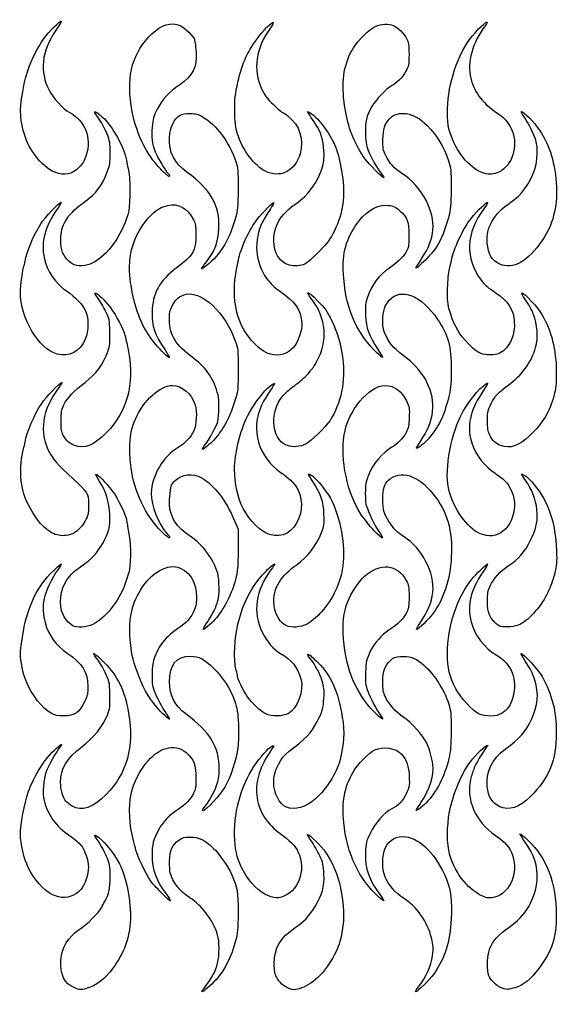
# Model space of a CAD drawing. Extents: x 6 to 144, y 3 to 253.
import ezdxf

# ---------------------------------------------------------------- set-up
doc = ezdxf.new("R2010")
doc.units = 0
doc.layers.get('0').update_dxf_attribs({"linetype": 'CONTINUOUS'})

msp = doc.modelspace()

# ---------------------------------------------------------------- linework, layer by layer
at = {"color": 7}
for points in [[(80.677642, 228.594198), (80.055506, 229.617552), (80.66369, 229.292061)], [(135.697635, 135.473398), (135.073424, 136.50922), (135.954093, 136.002564)], [(61.360399, 124.383342), (62.26356, 122.266676), (62.266761, 117.239592)]]:
    msp.add_lwpolyline(points, dxfattribs=at)
for points in [[(15.129591, 213.971947)], [(42.38693, 214.726668)], [(69.983834, 213.895226)], [(97.300584, 214.672405)], [(124.921613, 213.893043)], [(74.977813, 190.265161)], [(129.48198, 190.36779)], [(20.163424, 190.142704)], [(52.885105, 189.177245)], [(108.083088, 189.66928)], [(42.221229, 168.470665)], [(15.795958, 167.222085)], [(70.557242, 167.223982)], [(97.814961, 167.612912)], [(125.731881, 167.129349)], [(20.220812, 143.707649)], [(53.946854, 144.160946)], [(74.923047, 143.724053)], [(109.119953, 144.758172)], [(129.758313, 143.721672)], [(15.283862, 120.911908)], [(42.57045, 121.671363)], [(70.366475, 120.855145)], [(97.157164, 121.935946)], [(125.135225, 120.855145)], [(108.926387, 97.991155)], [(20.236663, 97.25801)], [(53.770723, 97.461988)], [(75.11506, 97.256423)], [(129.707299, 97.272404)], [(42.263854, 75.502783)], [(97.161009, 75.36928)], [(14.255937, 74.924976)], [(69.367752, 74.752811)], [(124.190313, 74.740905)], [(19.5928, 51.093505)], [(53.498499, 50.688015)], [(74.708311, 50.801016)], [(108.093023, 50.214734)], [(129.48198, 50.932374)], [(16.106515, 27.787484)], [(42.576221, 28.774766)], [(70.059849, 28.022013)], [(98.49431, 27.638785)], [(125.910102, 27.582254)], [(20.126835, 4.433075)], [(53.462407, 4.16529)], [(75.278713, 4.253185)], [(108.71028, 4.725519)], [(130.098062, 4.285385)]]:
    msp.add_lwpolyline(points, close=True, dxfattribs=at)
for points in [[(12.513717, 248.519734), (13.698095, 250.094914), (16.599431, 252.964501), (16.802422, 252.761509)], [(124.050893, 250.788029), (125.943921, 252.72317), (126.988144, 253.222227), (125.711725, 251.581779)], [(16.802422, 252.761509), (16.856757, 252.707174), (16.185149, 251.58675), (15.30996, 250.271679)], [(40.089135, 249.537656), (42.489813, 251.879979), (45.117406, 252.651335), (47.403499, 251.684861)], [(47.403499, 251.684861), (48.323712, 251.295829), (51.020162, 248.592469), (51.053264, 248.025742)], [(70.551823, 251.065047), (66.76926, 245.832167), (65.977164, 240.306816), (68.301513, 235.36777)], [(67.208659, 248.365093), (68.5561, 250.208236), (71.075124, 252.728392), (71.322615, 252.4809)], [(71.322615, 252.4809), (71.403271, 252.400244), (71.056415, 251.76311), (70.551823, 251.065047)], [(91.893739, 245.93073), (93.042833, 247.822338), (96.142215, 250.831491), (97.642847, 251.512467)], [(97.642847, 251.512467), (98.936334, 252.099441), (101.069674, 252.189644), (102.12863, 251.702137)], [(102.12863, 251.702137), (103.301829, 251.162035), (104.905556, 249.590225), (105.558384, 248.340633)], [(118.772546, 242.652093), (120.138195, 245.934624), (121.782605, 248.469279), (124.050893, 250.788029)], [(125.711725, 251.581779), (122.522004, 247.482363), (121.008055, 241.936561), (122.046124, 238.154177)], [(7.290008, 236.698968), (8.048243, 240.493863), (10.2852, 245.555889), (12.513717, 248.519734)], [(15.30996, 250.271679), (11.755802, 244.931147), (11.209151, 239.855159), (13.670488, 235.04813)], [(34.753328, 231.207121), (33.569423, 239.051847), (35.246291, 244.812532), (40.089135, 249.537656)], [(51.053264, 248.025742), (51.064403, 247.83513), (51.135489, 247.44105), (51.211245, 247.150008)], [(62.014084, 236.174882), (63.056802, 241.347504), (64.424073, 244.556103), (67.208659, 248.365093)], [(105.558384, 248.340633), (106.101711, 247.300646), (106.180303, 246.781782), (106.179578, 244.239593)], [(51.211245, 247.150008), (51.286997, 246.858966), (51.409288, 245.771017), (51.483001, 244.732345)], [(89.495813, 232.067215), (88.801869, 237.736818), (89.552518, 242.076661), (91.893739, 245.93073)], [(51.483001, 244.732345), (51.740567, 241.102989), (50.458346, 238.580439), (47.265122, 236.434385)], [(106.179578, 244.239593), (106.178784, 241.511207), (106.129722, 241.240231), (105.394945, 239.907097)], [(116.677289, 224.287876), (115.311687, 228.669575), (116.202087, 236.473636), (118.772546, 242.652093)], [(105.394945, 239.907097), (104.585193, 238.437932), (102.999408, 236.849064), (101.669128, 236.17404)], [(122.046124, 238.154177), (123.188751, 233.990807), (125.014776, 231.722143), (129.874825, 228.427759)], [(7.060662, 224.660426), (6.07343, 228.226972), (6.123616, 230.861294), (7.290008, 236.698968)], [(47.265122, 236.434385), (44.461972, 234.550483), (42.68071, 232.626951), (41.452244, 230.15723)], [(61.417941, 229.031133), (61.309845, 232.178083), (61.38151, 233.036876), (62.014084, 236.174882)], [(68.301513, 235.36777), (69.031093, 233.817476), (69.687247, 232.949838), (71.346658, 231.341156)], [(101.669128, 236.17404), (100.489187, 235.575304), (97.502832, 232.428964), (96.612416, 230.846435)], [(13.670488, 235.04813), (14.637942, 233.158674), (17.449148, 230.091349), (18.876956, 229.367319)], [(42.38693, 214.726668), (38.527336, 218.563383), (35.759747, 224.538424), (34.753328, 231.207121)], [(71.346658, 231.341156), (72.510004, 230.213369), (73.577815, 229.290635), (73.719568, 229.290635)], [(93.520959, 219.501051), (91.337008, 223.206866), (90.112329, 227.030211), (89.495813, 232.067215)], [(96.612416, 230.846435), (95.215345, 228.363428), (94.896133, 226.964396), (95.003414, 223.794548)], [(18.876956, 229.367319), (22.885381, 227.334678), (24.660063, 222.822511), (23.21666, 218.333526)], [(25.368437, 229.442397), (25.368437, 229.7819), (26.946627, 228.674287), (27.910652, 227.65821)], [(26.585508, 227.574951), (25.916119, 228.532521), (25.368437, 229.372873), (25.368437, 229.442397)], [(41.452244, 230.15723), (40.519752, 228.282542), (40.341529, 227.64119), (40.165565, 225.527023)], [(44.619495, 222.905992), (44.789005, 225.63396), (45.726697, 227.571215), (47.385348, 228.620204)], [(47.385348, 228.620204), (47.895142, 228.942614), (48.636314, 229.06927), (49.941702, 229.057049)], [(49.941702, 229.057049), (51.497471, 229.042497), (51.990477, 228.915796), (53.148508, 228.232996)], [(53.148508, 228.232996), (56.671414, 226.155816), (59.984381, 221.672163), (61.653282, 216.722926)], [(62.333989, 223.132055), (61.65006, 225.134329), (61.523883, 225.946862), (61.417941, 229.031133)], [(73.719568, 229.290635), (73.861321, 229.290635), (74.4659, 228.903681), (75.063075, 228.430738)], [(75.063075, 228.430738), (78.071512, 226.04816), (79.260226, 222.318895), (78.176194, 218.664174)], [(80.66369, 229.292061), (81.84555, 228.659547), (83.503889, 226.89925), (84.957253, 224.734517)], [(82.156364, 226.309568), (81.685241, 227.003269), (81.019814, 228.031352), (80.677642, 228.594198)], [(101.135275, 227.662126), (103.346697, 230.088637), (107.552387, 229.390576), (110.719989, 226.071255)], [(129.874825, 228.427759), (131.140451, 227.569853), (132.386298, 225.717817), (132.930826, 223.8848)], [(135.912003, 227.967717), (134.929047, 229.407946), (134.856831, 229.555218), (135.133585, 229.555218)], [(135.133585, 229.555218), (135.717494, 229.555218), (138.328585, 226.816071), (139.725911, 224.737671)], [(138.766042, 222.166992), (138.346161, 223.550297), (136.846157, 226.598999), (135.912003, 227.967717)], [(28.593867, 223.791963), (28.15866, 224.915037), (27.254898, 226.617382), (26.585508, 227.574951)], [(27.910652, 227.65821), (30.543336, 224.883369), (33.295302, 219.559333), (33.689864, 216.477564)], [(40.165565, 225.527023), (39.941323, 222.832787), (40.125798, 221.405651), (40.980484, 219.222685)], [(84.308767, 219.477669), (84.174724, 222.314744), (83.573588, 224.222794), (82.156364, 226.309568)], [(99.477404, 222.411467), (99.517816, 225.058195), (99.918404, 226.326898), (101.135275, 227.662126)], [(110.719989, 226.071255), (113.645677, 223.005433), (114.955981, 220.855418), (116.292397, 216.927755)], [(9.902859, 218.571241), (8.492378, 220.547851), (7.77159, 222.092086), (7.060662, 224.660426)], [(29.379265, 218.839592), (29.38453, 221.447765), (29.30298, 221.962065), (28.593867, 223.791963)], [(49.189746, 213.905169), (45.897983, 216.27206), (44.39162, 219.238751), (44.619495, 222.905992)], [(69.983834, 213.895226), (67.148019, 214.928535), (63.723869, 219.063033), (62.333989, 223.132055)], [(84.957253, 224.734517), (87.319152, 221.216556), (88.089354, 219.039279), (89.008045, 213.283342)], [(95.003414, 223.794548), (95.088125, 221.29155), (95.202793, 220.714964), (95.974098, 218.91366)], [(124.921613, 213.893109), (121.433836, 215.289146), (118.218257, 219.343502), (116.677289, 224.287876)], [(132.930826, 223.8848), (134.157458, 219.755657), (132.235623, 215.017427), (128.849652, 213.822788)], [(139.725911, 224.737671), (142.374956, 220.797445), (143.77633, 216.132029), (144.080452, 210.240634)], [(100.20536, 218.291968), (99.513207, 219.74247), (99.442741, 220.141236), (99.477404, 222.411467)], [(138.474778, 214.729631), (139.244753, 216.993446), (139.369501, 220.178892), (138.766042, 222.166992)], [(15.129591, 213.971947), (13.442113, 214.6207), (11.506466, 216.323984), (9.902859, 218.571241)], [(23.21666, 218.333526), (22.768056, 216.938363), (22.326112, 216.179553), (21.415623, 215.241166)], [(28.718706, 214.209384), (29.269235, 215.655596), (29.374314, 216.392154), (29.379265, 218.839592)], [(40.980484, 219.222685), (41.596964, 217.648134), (43.645511, 214.211897), (44.283254, 213.682617)], [(78.176194, 218.664174), (76.963707, 214.576366), (73.556992, 212.593245), (69.983834, 213.895226)], [(83.741784, 214.715169), (84.336226, 216.641331), (84.412505, 217.282051), (84.308767, 219.477669)], [(97.300584, 214.672405), (95.246978, 216.800909), (94.70168, 217.497552), (93.520959, 219.501051)], [(95.974098, 218.91366), (96.738678, 217.128056), (97.837993, 215.269837), (99.344094, 213.217196)], [(104.376082, 213.641951), (102.352851, 214.919737), (101.202543, 216.202239), (100.20536, 218.291968)], [(33.689864, 216.477564), (33.754523, 215.972543), (33.953122, 215.047243), (34.131192, 214.421342)], [(61.653282, 216.722926), (62.228624, 215.016715), (62.276215, 214.464482), (62.25753, 209.711467)], [(116.292397, 216.927755), (116.953612, 214.984476), (116.991948, 214.593125), (116.986296, 209.843759)], [(21.415623, 215.241166), (19.603703, 213.373735), (17.690435, 212.987424), (15.129591, 213.971947)], [(23.066078, 206.536467), (25.732311, 208.440054), (27.367381, 210.659506), (28.718706, 214.209384)], [(34.131192, 214.421342), (34.584619, 212.827603), (34.586836, 206.006324), (34.134578, 204.022926)], [(44.460562, 212.886467), (44.338211, 212.886467), (43.405076, 213.714558), (42.38693, 214.726668)], [(44.283254, 213.682617), (44.718499, 213.321395), (44.815363, 212.886467), (44.460562, 212.886467)], [(57.315084, 199.525009), (57.59681, 205.330676), (55.189477, 209.591159), (49.189746, 213.905169)], [(77.314774, 206.039371), (80.019438, 207.740549), (82.71033, 211.372974), (83.741784, 214.715169)], [(89.008045, 213.283342), (89.859554, 207.948353), (89.231835, 203.436847), (87.011423, 198.933282)], [(99.344094, 213.217196), (100.282158, 211.938724), (99.18265, 212.721698), (97.300584, 214.672405)], [(110.640902, 206.591003), (109.239431, 209.390575), (106.850627, 212.079136), (104.376082, 213.641951)], [(128.849652, 213.822788), (127.389102, 213.307475), (126.33751, 213.326284), (124.921613, 213.893043)], [(132.364255, 206.273604), (135.056409, 208.082023), (137.24292, 211.107819), (138.474778, 214.729631)], [(62.25753, 209.711467), (62.238665, 204.909277), (62.186286, 204.369998), (61.501128, 201.92183)], [(116.986296, 209.843759), (116.980899, 205.313344), (116.913739, 204.5643), (116.306481, 202.262229)], [(144.080452, 210.240634), (144.344811, 205.119584), (143.07371, 200.311247), (140.437431, 196.459761)], [(11.525839, 200.673131), (12.518053, 202.227662), (16.506676, 206.490591), (16.745502, 206.251765)], [(16.745502, 206.251765), (16.828007, 206.169257), (16.35194, 205.33636), (15.687571, 204.40088)], [(16.695409, 197.415544), (16.920545, 200.923649), (18.627486, 203.367487), (23.066078, 206.536467)], [(40.109688, 203.134727), (41.584446, 204.512286), (42.404572, 204.98009), (44.192645, 205.463674)], [(44.192645, 205.463674), (46.7086, 206.144114), (49.29215, 204.700177), (50.794412, 201.773967)], [(67.258226, 201.970616), (68.512968, 203.593491), (71.405938, 206.465744), (71.405938, 206.088628)], [(71.405938, 206.088628), (71.405938, 205.964502), (71.017149, 205.270343), (70.541962, 204.54606)], [(72.695115, 201.443249), (73.313242, 202.654879), (75.684245, 205.013801), (77.314774, 206.039371)], [(92.380424, 200.085629), (94.843682, 203.731783), (97.400459, 205.478134), (100.27543, 205.478134)], [(100.27543, 205.478134), (101.905313, 205.478134), (102.625276, 205.187976), (103.937919, 204.002082)], [(109.510409, 191.852092), (112.891411, 196.937096), (113.234494, 201.410054), (110.640902, 206.591003)], [(122.118014, 202.038506), (123.837351, 204.185904), (126.123808, 206.410912), (126.364175, 206.170549)], [(126.364175, 206.170549), (126.446269, 206.088451), (126.028286, 205.378704), (125.435323, 204.59333)], [(126.263056, 195.774895), (125.892446, 199.743655), (127.973042, 203.323865), (132.364255, 206.273604)], [(15.687571, 204.40088), (12.647344, 200.120025), (11.575721, 196.012705), (12.434172, 191.931261)], [(34.134578, 204.022926), (32.928182, 198.732275), (29.381048, 193.335148), (25.601217, 191.039022)], [(34.891694, 194.036598), (35.716665, 197.477703), (37.635759, 200.823849), (40.109688, 203.134727)], [(70.541962, 204.54606), (68.245749, 201.046146), (67.542717, 199.395977), (67.152464, 196.590179)], [(103.937919, 204.002082), (105.675372, 202.432399), (106.164584, 201.076245), (106.173344, 197.805217)], [(125.435323, 204.59333), (120.761474, 198.402861), (120.498783, 191.769555), (124.709111, 186.255456)], [(7.49609, 191.10365), (7.837257, 193.391076), (9.697513, 197.808644), (11.525839, 200.673131)], [(50.794412, 201.773967), (51.317337, 200.755374), (51.40634, 200.181935), (51.410399, 197.805217)], [(61.501128, 201.92183), (59.915364, 196.255664), (57.309954, 192.24339), (53.363257, 189.389695)], [(62.319085, 191.455217), (62.801693, 194.215647), (65.184319, 199.288241), (67.258226, 201.970616)], [(74.977813, 190.265161), (71.437302, 191.51705), (70.349269, 196.845013), (72.695115, 201.443249)], [(116.306481, 202.262229), (115.590939, 199.549673), (114.356309, 196.506476), (113.263833, 194.762509)], [(117.098813, 191.322881), (117.554497, 194.110674), (120.069451, 199.479916), (122.118014, 202.038506)], [(51.410399, 197.805217), (51.417437, 193.679659), (50.743527, 192.547325), (46.347838, 189.298985)], [(54.148514, 190.979721), (56.410693, 193.968473), (57.141094, 195.939532), (57.315084, 199.525009)], [(87.011423, 198.933282), (85.864449, 196.606925), (85.332094, 195.878294), (83.237369, 193.76776)], [(89.398994, 186.726182), (88.903694, 192.445738), (89.7347, 196.169386), (92.380424, 200.085629)], [(106.173344, 197.805217), (106.178742, 195.790394), (106.061566, 194.758874), (105.746873, 194.050883)], [(18.269182, 191.599754), (16.973308, 193.071946), (16.523363, 194.734696), (16.695409, 197.415544)], [(67.152464, 196.590179), (66.441466, 191.478273), (68.752355, 186.204585), (72.908427, 183.454474)], [(129.48198, 190.36779), (127.506307, 191.279624), (126.529626, 192.920236), (126.263056, 195.774895)], [(140.437431, 196.459761), (136.712635, 191.018001), (132.794214, 188.839097), (129.48198, 190.36779)], [(34.637533, 185.604351), (34.197938, 187.897027), (34.309838, 191.60958), (34.891694, 194.036598)], [(83.237369, 193.76776), (80.254851, 190.762731), (79.76566, 190.378495), (78.567547, 190.09986)], [(105.746873, 194.050883), (105.120977, 192.64276), (103.307774, 190.781231), (101.130261, 189.31123)], [(113.263833, 194.762509), (112.141243, 192.970473), (107.107075, 188.021344), (108.083088, 189.66928)], [(7.20187, 189.798775), (7.274075, 189.915602), (7.406473, 190.502797), (7.49609, 191.10365)], [(12.434172, 191.931261), (13.128259, 188.631274), (15.373122, 185.288214), (18.123301, 183.458977)], [(20.163421, 190.142704), (19.701755, 190.284981), (18.849347, 190.940653), (18.269182, 191.599754)], [(25.601217, 191.039022), (23.879238, 189.992974), (21.774829, 189.646102), (20.163424, 190.142704)], [(52.885105, 189.177245), (52.885105, 189.25055), (53.453639, 190.061665), (54.148514, 190.979721)], [(61.761576, 188.438629), (62.004604, 189.733952), (62.255482, 191.091415), (62.319085, 191.455217)], [(78.567547, 190.09986), (77.225012, 189.787633), (76.19406, 189.835107), (74.977813, 190.265161)], [(108.083088, 189.66928), (108.190821, 189.851181), (108.833116, 190.833446), (109.510409, 191.852092)], [(116.531258, 188.677047), (116.772055, 189.695693), (117.027455, 190.886318), (117.098813, 191.322881)], [(6.323184, 183.175833), (6.327893, 184.698309), (6.950667, 189.392322), (7.20187, 189.798775)], [(46.347838, 189.298985), (42.076566, 186.142588), (40.235754, 182.774077), (40.152153, 177.961467)], [(53.363257, 189.389695), (53.100272, 189.199541), (52.885105, 189.103939), (52.885105, 189.177245)], [(64.094971, 172.934384), (61.556535, 176.722503), (60.669374, 182.617245), (61.761576, 188.438629)], [(101.130261, 189.31123), (98.426738, 187.486126), (96.548416, 185.010227), (95.489842, 181.876335)], [(116.085422, 183.385381), (116.090687, 185.636871), (116.244677, 187.464705), (116.531258, 188.677047)], [(35.005761, 183.253134), (34.95353, 183.762457), (34.787827, 184.820504), (34.637533, 185.604351)], [(92.302195, 175.183342), (90.659416, 178.768597), (89.788108, 182.232824), (89.398994, 186.726182)], [(124.709111, 186.255456), (125.688476, 184.97282), (126.512735, 184.260292), (128.603237, 182.889189)], [(15.795958, 167.222085), (11.015249, 168.493805), (6.302297, 176.43121), (6.323184, 183.175833)], [(18.123301, 183.458977), (20.469031, 181.898753), (22.275979, 180.024307), (23.040268, 178.358342)], [(26.275852, 181.539766), (25.756867, 182.219677), (25.392096, 182.83582), (25.465253, 182.908977)], [(25.465253, 182.908977), (25.705045, 183.148769), (27.4774, 181.620046), (28.813652, 180.020852)], [(35.773103, 180.018431), (35.403295, 181.288195), (35.05799, 182.743811), (35.005761, 183.253134)], [(45.320453, 179.655838), (47.285815, 183.67289), (51.541328, 183.693485), (55.74787, 179.706299)], [(72.908427, 183.454474), (76.824263, 180.86333), (78.372586, 178.623897), (78.64793, 175.153085)], [(81.067376, 181.50994), (79.39505, 183.700804), (80.220876, 183.448423), (82.608846, 181.038849)], [(101.11667, 181.100886), (104.242894, 184.388416), (109.186628, 182.419678), (113.510187, 176.165428)], [(116.898137, 177.457928), (116.147038, 179.734697), (116.078079, 180.237654), (116.085422, 183.385381)], [(128.603237, 182.889189), (131.591891, 180.929013), (132.973559, 178.757265), (133.237893, 175.604286)], [(135.916173, 181.467318), (135.3497, 182.304063), (135.023598, 182.988672), (135.191508, 182.988672)], [(135.191508, 182.988672), (135.764482, 182.988672), (139.305633, 179.144258), (140.30796, 177.43405)], [(28.21218, 178.272623), (27.666188, 179.389643), (26.794838, 180.859859), (26.275852, 181.539766)], [(82.437748, 165.261473), (85.440324, 170.653027), (84.954113, 176.418039), (81.067376, 181.50994)], [(82.608846, 181.038849), (84.619171, 179.010339), (85.094921, 178.339525), (86.353666, 175.758613)], [(95.489842, 181.876335), (94.974667, 180.351168), (94.910611, 179.725878), (95.016026, 177.251167)], [(99.451771, 175.773154), (99.451771, 178.296784), (99.942034, 179.865639), (101.11667, 181.100886)], [(137.960407, 177.961589), (137.861709, 178.346275), (136.822011, 180.129291), (135.916173, 181.467318)], [(23.040268, 178.358342), (23.904042, 176.475517), (23.881206, 173.139698), (22.990457, 171.082301)], [(29.291965, 172.873355), (29.207293, 176.14895), (29.177567, 176.297585), (28.21218, 178.272623)], [(28.813652, 180.020852), (30.370134, 178.158098), (32.253698, 174.777646), (33.02961, 172.454432)], [(42.221229, 168.470665), (39.13197, 171.701582), (37.174178, 175.20774), (35.773103, 180.018431)], [(40.152153, 177.961467), (40.089802, 174.372286), (40.803311, 172.299977), (43.47133, 168.32126)], [(44.623069, 176.010583), (44.588255, 177.860746), (44.682042, 178.350971), (45.320453, 179.655838)], [(55.74787, 179.706299), (58.151951, 177.42758), (60.328749, 174.026759), (61.521946, 170.685426)], [(138.167642, 177.432422), (138.072331, 177.650704), (137.979076, 177.888829), (137.960407, 177.961589)], [(50.90073, 166.10412), (46.046665, 169.775846), (44.700412, 171.900297), (44.623069, 176.010583)], [(86.353666, 175.758613), (87.833438, 172.724516), (88.521289, 170.321999), (89.14493, 166.009323)], [(95.016026, 177.251167), (95.158536, 173.905627), (95.838928, 171.990679), (98.107778, 168.549505)], [(100.362189, 171.758533), (99.557729, 173.431073), (99.451771, 173.898309), (99.451771, 175.773154)], [(113.510187, 176.165428), (116.310214, 172.115046), (117.038321, 169.409496), (117.014252, 163.144801)], [(121.383848, 169.938187), (119.184576, 172.209666), (117.942762, 174.291413), (116.898137, 177.457928)], [(133.237893, 175.604286), (133.515968, 172.287404), (131.902158, 168.671634), (129.634155, 167.53005)], [(138.71512, 168.947632), (139.431858, 171.376041), (139.192521, 175.085264), (138.167642, 177.432422)], [(140.30796, 177.43405), (142.820858, 173.146442), (143.994047, 168.460862), (144.018206, 162.615756)], [(28.828082, 168.032475), (29.302848, 169.301398), (29.366996, 169.970834), (29.291965, 172.873355)], [(70.557242, 167.223937), (68.40587, 167.796115), (66.278382, 169.676075), (64.094971, 172.934384)], [(78.64793, 175.153085), (78.774758, 173.554364), (77.622006, 170.170107), (76.544289, 168.977204)], [(97.814961, 167.612912), (96.068158, 169.209395), (93.293729, 173.019387), (92.302195, 175.183342)], [(22.990457, 171.082301), (21.611007, 167.896138), (18.843722, 166.411346), (15.795958, 167.222085)], [(33.02961, 172.454432), (33.336476, 171.535617), (33.820611, 169.452023), (34.105464, 167.824224)], [(61.521946, 170.685426), (62.259176, 168.620948), (62.277596, 168.438288), (62.269045, 163.277092)], [(105.779832, 166.055217), (102.74232, 168.254744), (101.334713, 169.736574), (100.362189, 171.758533)], [(22.921256, 159.954756), (25.729212, 162.069256), (27.50612, 164.499216), (28.828082, 168.032475)], [(34.105464, 167.824224), (35.595523, 159.309221), (33.777042, 152.620729), (28.46855, 147.091278)], [(44.539972, 166.353141), (44.457292, 166.270461), (43.41386, 167.223347), (42.221229, 168.470665)], [(43.47133, 168.32126), (44.14176, 167.321473), (44.622649, 166.435818), (44.539972, 166.353141)], [(76.544289, 168.977204), (74.984031, 167.250184), (72.83029, 166.619492), (70.557242, 167.223982)], [(98.107778, 168.549505), (98.850225, 167.423431), (99.411771, 166.456188), (99.355656, 166.400075)], [(125.731881, 167.129349), (124.083818, 167.449098), (123.309507, 167.949303), (121.383848, 169.938187)], [(131.58452, 159.185697), (135.241453, 161.840841), (137.550623, 165.002139), (138.71512, 168.947632)], [(57.096922, 156.786128), (56.211552, 160.564309), (54.174387, 163.627853), (50.90073, 166.10412)], [(81.477575, 163.673973), (81.559945, 163.746733), (81.992023, 164.461108), (82.437748, 165.261473)], [(89.14493, 166.009323), (89.936323, 160.536625), (88.661981, 154.367386), (85.875215, 150.180223)], [(99.355656, 166.400075), (99.299543, 166.34396), (98.606229, 166.889737), (97.814961, 167.612912)], [(110.790419, 160.008737), (109.867237, 161.95647), (107.507259, 164.804349), (105.779832, 166.055217)], [(129.634155, 167.53005), (128.674495, 167.047011), (127.027802, 166.877923), (125.731881, 167.129349)], [(62.269045, 163.277092), (62.260737, 158.266921), (62.220806, 157.851716), (61.518266, 155.471884)], [(80.324161, 162.292538), (80.876169, 162.979566), (81.395205, 163.601212), (81.477575, 163.673973)], [(117.014252, 163.144801), (116.998456, 159.033242), (116.918557, 158.215827), (116.300975, 155.847394)], [(77.568319, 159.778996), (78.532024, 160.474414), (79.772153, 161.605508), (80.324161, 162.292538)], [(144.018206, 162.615756), (144.031436, 159.412921), (143.933902, 158.407862), (143.427617, 156.530339)], [(16.150081, 158.637809), (11.863162, 152.97381), (11.020033, 147.096546), (13.757597, 141.960349)], [(11.780501, 154.580259), (12.714586, 155.993285), (16.507404, 159.969801), (16.921069, 159.969801)], [(16.921069, 159.969801), (17.051506, 159.969801), (16.704563, 159.370403), (16.150081, 158.637809)], [(17.474204, 154.197111), (18.26987, 155.894466), (20.104255, 157.833449), (22.921256, 159.954756)], [(35.882075, 150.557915), (37.99812, 155.335798), (42.220108, 159.17523), (45.358677, 159.175842)], [(45.358677, 159.175842), (47.803242, 159.176371), (50.394648, 156.971413), (51.198208, 154.207258)], [(64.692699, 151.32145), (65.897292, 153.727571), (68.259082, 157.03201), (69.744603, 158.38969)], [(69.744603, 158.38969), (71.098989, 159.627525), (71.958126, 160.113607), (71.485196, 159.374488)], [(71.485196, 159.374488), (71.368809, 159.192587), (70.722133, 158.210321), (70.048144, 157.191676)], [(74.677177, 157.495912), (75.3036, 158.056188), (76.604614, 159.083576), (77.568319, 159.778996)], [(89.498739, 146.462229), (90.469516, 152.705461), (95.875988, 159.192862), (100.089343, 159.17024)], [(100.089343, 159.17024), (102.349909, 159.158096), (104.340853, 157.706261), (105.516646, 155.212534)], [(109.119953, 144.758172), (112.769838, 150.201103), (113.270887, 154.775434), (110.790419, 160.008737)], [(119.489971, 151.370842), (120.996504, 154.426423), (124.249257, 158.576666), (125.877225, 159.520448)], [(125.249162, 157.83034), (122.104121, 153.131607), (121.141186, 149.542328), (121.975822, 145.629178)], [(125.877225, 159.520448), (126.665199, 159.977259), (126.63901, 159.90679), (125.249162, 157.83034)], [(127.303313, 154.545964), (128.307507, 156.525317), (129.093333, 157.37695), (131.58452, 159.185697)], [(61.518266, 155.471884), (60.267355, 151.234473), (58.362689, 147.658341), (56.013009, 145.135425)], [(57.031924, 149.956113), (57.389464, 151.365148), (57.427622, 155.374906), (57.096922, 156.786128)], [(70.048144, 157.191676), (69.374155, 156.17303), (68.580902, 154.803811), (68.285363, 154.148967)], [(74.923047, 143.724053), (70.39057, 145.382403), (70.245078, 153.531813), (74.677177, 157.495912)], [(105.516646, 155.212534), (106.271798, 153.610937), (106.319212, 153.332029), (106.236291, 150.979201)], [(116.300975, 155.847394), (115.060415, 151.089828), (113.881072, 148.71849), (111.148672, 145.487498)], [(143.427617, 156.530339), (142.318811, 152.418434), (140.500224, 149.423715), (137.219605, 146.307453)], [(7.511758, 144.623967), (7.914774, 147.07544), (9.936402, 151.790625), (11.780501, 154.580259)], [(16.769479, 150.047926), (16.769479, 152.360797), (16.858164, 152.882947), (17.474204, 154.197111)], [(51.198208, 154.207258), (51.755347, 152.290767), (51.590721, 149.182034), (50.843122, 147.501999)], [(68.285363, 154.148967), (65.405172, 147.767178), (67.406409, 140.840349), (73.309316, 136.75967)], [(126.351366, 150.180339), (126.362849, 152.523762), (126.427283, 152.819232), (127.303313, 154.545964)], [(34.759929, 138.009384), (34.074798, 143.889783), (34.364716, 147.131823), (35.882075, 150.557915)], [(61.351771, 137.603132), (61.351771, 141.6367), (62.779865, 147.50065), (64.692699, 151.32145)], [(85.875215, 150.180223), (84.721091, 148.446135), (80.973919, 144.773161), (79.71255, 144.139584)], [(106.236291, 150.979201), (106.163417, 148.911397), (106.026066, 148.221663), (105.469161, 147.126886)], [(116.514547, 132.008639), (115.20275, 136.448903), (116.592861, 145.494864), (119.489971, 151.370842)], [(126.931682, 146.443599), (126.441417, 147.455504), (126.341174, 148.100984), (126.351366, 150.180339)], [(17.339042, 146.343759), (16.864541, 147.225456), (16.769479, 147.843684), (16.769479, 150.047926)], [(53.946854, 144.160946), (55.012688, 145.566106), (56.742483, 148.815451), (57.031924, 149.956113)], [(20.220812, 143.707649), (18.921782, 144.200552), (18.076158, 144.97409), (17.339042, 146.343759)], [(28.46855, 147.091278), (25.405026, 143.900242), (22.670169, 142.778268), (20.220812, 143.707649)], [(50.843122, 147.501999), (50.14192, 145.926228), (48.620257, 144.250812), (47.086401, 143.365686)], [(93.812315, 126.103134), (90.365538, 131.305652), (88.506403, 140.080349), (89.498739, 146.462229)], [(105.469161, 147.126886), (104.793269, 145.798212), (103.009134, 143.928899), (101.805052, 143.287845)], [(111.148672, 145.487498), (110.141356, 144.296376), (108.578941, 143.036467), (108.109139, 143.036467)], [(121.975822, 145.629178), (122.657661, 142.432408), (124.766083, 139.21609), (127.491228, 137.215634)], [(129.758313, 143.721672), (128.405718, 144.216935), (127.664837, 144.930373), (126.931682, 146.443599)], [(137.219605, 146.307453), (134.364873, 143.595733), (132.174962, 142.836799), (129.758313, 143.721672)], [(6.432766, 135.677426), (6.256228, 137.62582), (6.586407, 141.066052), (7.126355, 142.904176)], [(7.126355, 142.904176), (7.254596, 143.340738), (7.428025, 144.114644), (7.511758, 144.623967)], [(47.086401, 143.365686), (42.994789, 141.004584), (40.053903, 136.108535), (39.939926, 131.468088)], [(53.062629, 142.771884), (52.969459, 142.771884), (53.367361, 143.396962), (53.946854, 144.160946)], [(56.013009, 145.135425), (55.115674, 144.171932), (53.368011, 142.771884), (53.062629, 142.771884)], [(79.71255, 144.139584), (78.21273, 143.386238), (76.299915, 143.220284), (74.923047, 143.724053)], [(101.805052, 143.287845), (99.465045, 142.042028), (96.835696, 138.92398), (95.743511, 136.09969)], [(108.109139, 143.036467), (108.030097, 143.036467), (108.484964, 143.811233), (109.119953, 144.758172)], [(13.757597, 141.960349), (14.66294, 140.261753), (15.760067, 139.045183), (19.946789, 135.097351)], [(42.57045, 121.671363), (38.481677, 125.72478), (35.453106, 132.059934), (34.759929, 138.009384)], [(8.07581, 129.10883), (7.068864, 131.199268), (6.707684, 132.6432), (6.432766, 135.677426)], [(26.674786, 134.503655), (25.982882, 135.558681), (25.527624, 136.421884), (25.663104, 136.421884)], [(25.663104, 136.421884), (26.121534, 136.421884), (28.298838, 134.222604), (29.837314, 132.20554)], [(46.04779, 134.73729), (47.894433, 136.419288), (50.531879, 136.686473), (52.826812, 135.424034)], [(52.826812, 135.424034), (56.051349, 133.650223), (59.076148, 129.73676), (61.360399, 124.383342)], [(63.542873, 127.599096), (62.252529, 130.104174), (61.351771, 134.216812), (61.351771, 137.603132)], [(73.309316, 136.75967), (74.387353, 136.014426), (75.753251, 134.879741), (76.344648, 134.238153)], [(81.430521, 134.503705), (80.733336, 135.558731), (80.248548, 136.421934), (80.353215, 136.421934)], [(80.353215, 136.421934), (80.957986, 136.421934), (82.674209, 134.839938), (84.049637, 133.014604)], [(95.743511, 136.09969), (95.053166, 134.314515), (94.953855, 133.720242), (94.953855, 131.374422)], [(100.944971, 134.868624), (103.998212, 137.548519), (108.526239, 136.154184), (112.337043, 131.360609)], [(127.491228, 137.215634), (128.383297, 136.56079), (129.634985, 135.638445), (130.272758, 135.165978)], [(130.272758, 135.165978), (131.825526, 134.015673), (133.061141, 131.533987), (133.249511, 129.187271)], [(136.760842, 133.776114), (136.519393, 134.139916), (136.040947, 134.903694), (135.697635, 135.473398)], [(135.954093, 136.002564), (136.43846, 135.723903), (137.530295, 134.662468), (138.380391, 133.643822)], [(19.946789, 135.097351), (23.543698, 131.705681), (23.787298, 131.320926), (23.819275, 128.98093)], [(29.277096, 125.902815), (29.110564, 129.389476), (28.324125, 131.988716), (26.674786, 134.503655)], [(44.686164, 130.620495), (44.891256, 133.314485), (45.066106, 133.843133), (46.04779, 134.73729)], [(76.344648, 134.238153), (78.548712, 131.847026), (79.148646, 128.260999), (77.88434, 125.034873)], [(84.320518, 126.049349), (84.208035, 129.361808), (83.543233, 131.306612), (81.430521, 134.503705)], [(84.049637, 133.014604), (86.299482, 130.028836), (86.919647, 128.782977), (87.95099, 125.177143)], [(99.451771, 129.989614), (99.451771, 132.591881), (99.856049, 133.912853), (100.944971, 134.868624)], [(139.116028, 126.218397), (139.038589, 128.823397), (138.145208, 131.690234), (136.760842, 133.776114)], [(138.380391, 133.643822), (141.964394, 129.349209), (143.814906, 123.892911), (144.078494, 116.842781)], [(29.837314, 132.20554), (31.516079, 130.004545), (33.451297, 125.890851), (33.703839, 123.986467)], [(39.939926, 131.468088), (39.862009, 128.295755), (41.706715, 123.642345), (44.065283, 121.061573)], [(45.009202, 126.500009), (44.572071, 127.845196), (44.522763, 128.474139), (44.686164, 130.620495)], [(94.953855, 131.374422), (94.953855, 128.767859), (94.988748, 128.61064), (96.174221, 125.875783)], [(112.337043, 131.360609), (116.120439, 126.601511), (117.40873, 122.119073), (117.041917, 114.990634)], [(125.135225, 120.855145), (121.746187, 121.828465), (118.145978, 126.486441), (116.514547, 132.008639)], [(15.283862, 120.911908), (12.730061, 121.824538), (10.197094, 124.704999), (8.07581, 129.10883)], [(23.819275, 128.98093), (23.854388, 126.411342), (23.834939, 126.272951), (23.244767, 124.896171)], [(101.024793, 124.251051), (99.68837, 126.306093), (99.451771, 127.16923), (99.451771, 129.989614)], [(133.249511, 129.187271), (133.452759, 126.655253), (132.606801, 124.069861), (131.019973, 122.373414)], [(27.53859, 118.694801), (29.023971, 121.321031), (29.417923, 122.954389), (29.277096, 125.902815)], [(46.014037, 124.118759), (45.745109, 124.555321), (45.292933, 125.626884), (45.009202, 126.500009)], [(70.366475, 120.855145), (68.105795, 121.504403), (65.205946, 124.370404), (63.542873, 127.599096)], [(83.704721, 121.419141), (84.353072, 123.056714), (84.408095, 123.470427), (84.320518, 126.049349)], [(87.95099, 125.177143), (89.861755, 118.496612), (89.84965, 113.029003), (87.912676, 107.870657)], [(97.157164, 121.935946), (96.136987, 122.990972), (94.631804, 124.866207), (93.812315, 126.103134)], [(96.174221, 125.875783), (96.845424, 124.327335), (97.774331, 122.524644), (98.238463, 121.869801)], [(137.343459, 119.240557), (138.808103, 122.253491), (139.189285, 123.754047), (139.116028, 126.218397)], [(23.244767, 124.896171), (22.471178, 123.091461), (20.558034, 121.19343), (19.156928, 120.84063)], [(33.703839, 123.986467), (33.790681, 123.331624), (34.047419, 121.783811), (34.274376, 120.546884)], [(49.974688, 120.411999), (48.551954, 121.278187), (46.690949, 123.019897), (46.014037, 124.118759)], [(77.88434, 125.034873), (76.483289, 121.459826), (73.682656, 119.902751), (70.366475, 120.855145)], [(104.892658, 120.291233), (103.086628, 121.431841), (102.403071, 122.131648), (101.024793, 124.251051)], [(19.156928, 120.84063), (17.656648, 120.462855), (16.479842, 120.484511), (15.283862, 120.911908)], [(34.274376, 120.546884), (34.724639, 118.092908), (34.652963, 112.603862), (34.151726, 111.154176)], [(44.683021, 120.201677), (44.683021, 119.743974), (44.118488, 120.136714), (42.57045, 121.671363)], [(44.065283, 121.061573), (44.405039, 120.689809), (44.683021, 120.302856), (44.683021, 120.201677)], [(57.016552, 110.919355), (56.125793, 114.264578), (52.875688, 118.645816), (49.974688, 120.411999)], [(77.408551, 113.190023), (80.129036, 115.070694), (82.330346, 117.94781), (83.704721, 121.419141)], [(98.238463, 121.869801), (100.051, 119.312486), (99.671524, 119.335698), (97.157164, 121.935946)], [(112.308727, 106.046662), (112.878367, 110.893416), (109.500816, 117.380917), (104.892658, 120.291233)], [(131.019973, 122.373414), (129.395519, 120.636739), (127.5519, 120.161084), (125.135225, 120.855145)], [(21.796562, 112.6056), (24.645323, 114.586253), (26.068318, 116.095285), (27.53859, 118.694801)], [(131.687356, 112.79536), (134.192735, 114.423841), (136.006906, 116.491112), (137.343459, 119.240557)], [(62.266761, 117.239592), (62.270042, 112.097116), (62.097253, 110.728207), (61.034761, 107.479587)], [(144.078494, 116.842781), (144.199636, 113.602598), (144.148403, 113.025417), (143.526769, 110.627324)], [(14.723162, 111.479933), (15.807909, 112.554171), (16.752588, 113.375927), (16.822454, 113.306064)], [(16.822454, 113.306064), (16.892317, 113.236198), (16.465541, 112.538063), (15.87406, 111.754653)], [(37.152218, 106.577564), (39.887197, 111.164076), (44.244646, 113.57633), (47.403499, 112.252604)], [(69.438147, 111.477166), (70.545616, 112.559772), (71.517772, 113.379493), (71.598494, 113.298774)], [(71.598494, 113.298774), (71.679213, 113.218053), (71.263523, 112.523902), (70.674741, 111.756216)], [(71.409078, 103.654323), (71.419133, 107.333748), (73.329541, 110.370205), (77.408551, 113.190023)], [(94.752009, 110.143192), (98.688612, 113.747645), (103.267579, 113.292308), (105.475035, 109.076884)], [(117.041917, 114.990634), (116.750513, 109.327646), (115.14564, 104.38474), (112.392643, 100.671148)], [(122.319777, 109.428653), (123.220745, 110.55337), (126.22567, 113.440361), (126.357817, 113.308212)], [(126.357817, 113.308212), (126.426291, 113.239741), (125.878659, 112.297911), (125.14086, 111.215257)], [(127.059748, 107.714656), (127.899605, 109.544474), (129.660796, 111.478105), (131.687356, 112.79536)], [(10.020416, 105.201051), (11.116309, 107.354764), (12.720711, 109.496884), (14.723162, 111.479933)], [(15.87406, 111.754653), (14.517412, 109.957783), (12.743214, 106.196736), (12.401002, 104.392259)], [(18.266245, 109.246181), (19.280446, 110.701344), (19.884683, 111.276331), (21.796562, 112.6056)], [(34.151726, 111.154176), (34.000781, 110.717613), (33.632172, 109.526988), (33.332592, 108.508342)], [(47.403499, 112.252604), (50.46916, 110.96793), (52.002407, 107.442688), (51.442964, 102.965065)], [(57.083722, 103.896919), (57.493897, 105.191761), (57.454858, 109.273308), (57.016552, 110.919355)], [(61.363384, 90.333505), (61.334409, 98.458205), (64.440663, 106.591888), (69.438147, 111.477166)], [(70.674741, 111.756216), (66.736539, 106.621397), (65.944946, 100.894195), (68.469304, 95.799828)], [(90.447701, 103.668388), (91.204333, 105.6836), (93.262056, 108.778953), (94.752009, 110.143192)], [(125.14086, 111.215257), (121.948575, 106.530873), (121.056985, 102.697322), (122.172944, 98.454189)], [(143.526769, 110.627324), (143.149873, 109.173354), (142.442369, 107.149291), (141.954541, 106.129407)], [(17.267766, 100.306259), (16.126711, 102.719912), (16.586424, 106.835988), (18.266245, 109.246181)], [(33.332592, 108.508342), (32.225448, 104.743777), (28.502573, 99.77478), (25.503748, 98.059028)], [(87.912676, 107.870657), (86.51998, 104.161773), (83.431557, 100.09967), (80.555084, 98.193447)], [(105.475035, 109.076884), (106.116617, 107.851699), (106.188931, 107.434991), (106.193532, 104.936467)], [(116.057106, 90.252497), (116.066551, 97.259563), (118.472188, 104.625537), (122.319777, 109.428653)], [(126.330615, 103.745906), (126.331144, 105.783123), (126.436382, 106.356512), (127.059748, 107.714656)], [(7.362544, 97.660426), (7.663912, 99.249653), (9.17826, 103.545995), (10.020416, 105.201051)], [(34.606346, 92.98151), (34.012809, 98.632124), (34.744554, 102.539959), (37.152218, 106.577564)], [(61.034761, 107.479587), (59.776238, 103.631587), (57.422767, 99.852671), (54.922825, 97.665781)], [(108.926387, 97.991155), (111.087477, 101.190422), (111.990833, 103.341892), (112.308727, 106.046662)], [(141.954541, 106.129407), (140.326689, 102.726117), (137.108724, 98.987311), (134.826269, 97.847399)], [(12.401002, 104.392259), (12.001131, 102.283749), (12.08634, 100.225077), (12.655925, 98.233346)], [(51.442964, 102.965065), (51.231662, 101.273861), (49.751483, 98.844989), (48.326209, 97.85069)], [(55.179219, 99.644801), (55.948085, 100.817238), (56.494849, 102.037981), (57.083722, 103.896919)], [(75.11506, 97.256423), (73.127201, 97.75271), (71.401099, 100.732601), (71.409078, 103.654323)], [(89.381796, 93.956259), (89.040843, 98.06265), (89.329096, 100.689098), (90.447701, 103.668388)], [(106.193532, 104.936467), (106.197897, 102.561586), (106.109873, 101.978119), (105.587057, 100.916703)], [(126.748471, 100.419371), (126.467902, 101.053334), (126.330284, 102.148902), (126.330615, 103.745906)], [(20.236663, 97.25801), (19.130599, 97.611676), (17.986115, 98.786746), (17.267766, 100.306259)], [(105.587057, 100.916703), (104.783943, 99.286237), (103.357495, 97.846473), (101.018589, 96.305595)], [(112.392643, 100.671148), (111.122862, 98.958307), (108.587127, 96.469801), (108.11156, 96.469801)], [(129.707299, 97.272404), (128.746496, 97.568819), (127.355087, 99.048705), (126.748471, 100.419371)], [(6.33749, 90.228677), (6.377532, 91.533602), (6.849265, 94.953714), (7.362544, 97.660426)], [(12.655925, 98.233346), (13.613314, 94.885529), (15.439514, 92.358541), (18.315677, 90.401712)], [(25.503748, 98.059028), (23.978589, 97.186419), (21.594484, 96.823845), (20.236663, 97.25801)], [(48.326209, 97.85069), (43.786727, 94.683855), (42.089276, 92.785388), (40.847529, 89.48637)], [(54.922825, 97.665781), (54.170871, 97.007992), (53.462804, 96.469801), (53.349337, 96.469801)], [(53.770736, 97.461988), (54.115965, 98.007691), (54.749782, 98.989957), (55.179219, 99.644801)], [(80.555084, 98.193447), (79.075074, 97.212653), (76.835516, 96.826898), (75.11506, 97.256423)], [(108.11156, 96.469801), (107.994498, 96.469801), (108.36117, 97.15441), (108.926387, 97.991155)], [(122.172944, 98.454189), (123.085355, 94.985004), (125.551099, 91.69998), (128.555938, 89.950356)], [(134.826269, 97.847399), (133.49042, 97.180244), (130.936061, 96.893322), (129.707299, 97.272404)], [(53.349337, 96.469801), (53.235873, 96.469801), (53.425495, 96.916285), (53.770723, 97.461988)], [(68.469304, 95.799828), (69.769887, 93.17514), (71.306402, 91.388155), (73.164078, 90.339746)], [(101.018589, 96.305595), (99.244788, 95.13701), (97.11023, 92.750852), (96.313435, 91.045842)], [(36.796951, 84.298967), (35.311953, 88.187083), (34.965862, 89.558828), (34.606346, 92.98151)], [(97.161009, 75.36928), (92.485369, 80.214671), (90.037047, 86.064482), (89.381796, 93.956259)], [(7.835412, 82.976051), (6.971963, 85.158305), (6.284102, 88.488785), (6.33749, 90.228677)], [(18.315677, 90.401712), (22.321596, 87.676244), (23.603039, 85.631049), (23.631442, 81.917717)], [(25.99691, 88.952152), (24.199048, 91.146204), (25.393395, 90.532326), (27.845255, 88.002123)], [(61.756277, 86.018759), (61.505452, 86.714986), (61.371025, 88.191269), (61.363384, 90.333505)], [(73.164078, 90.339746), (75.976739, 88.752378), (77.606819, 86.706281), (78.398206, 83.769801)], [(80.72674, 89.073762), (80.099895, 89.806089), (79.95381, 90.119801), (80.239632, 90.119801)], [(80.239632, 90.119801), (80.464178, 90.119801), (81.603919, 89.143012), (82.77239, 87.949159)], [(96.313435, 91.045842), (95.176517, 88.613025), (95.102466, 88.298756), (95.004234, 85.489592)], [(118.195619, 81.256272), (116.585193, 84.348079), (116.052163, 86.59041), (116.057106, 90.252497)], [(136.031967, 88.348145), (135.379854, 89.338266), (134.915217, 90.217273), (134.999434, 90.30149)], [(134.999434, 90.30149), (135.30385, 90.605906), (139.433893, 86.051025), (140.368001, 84.380684)], [(28.084809, 85.439705), (27.468761, 86.721955), (26.529205, 88.302555), (25.99691, 88.952152)], [(27.845255, 88.002123), (31.443083, 84.289342), (33.062818, 80.913713), (34.105464, 74.955474)], [(40.847529, 89.48637), (40.307707, 88.052196), (40.177559, 87.202738), (40.143086, 84.888594)], [(44.625974, 83.001226), (44.618222, 87.45451), (46.371981, 89.590634), (50.035894, 89.590634)], [(50.035894, 89.590634), (52.230287, 89.590634), (53.626777, 88.872944), (55.934253, 86.559319)], [(81.994592, 87.287825), (81.789725, 87.69477), (81.219191, 88.498442), (80.72674, 89.073762)], [(82.77239, 87.949159), (86.249155, 84.396871), (87.903582, 80.695303), (89.015853, 73.980217)], [(99.457581, 83.04974), (99.464328, 85.876746), (99.893078, 87.080664), (101.405719, 88.519881)], [(101.405719, 88.519881), (102.249867, 89.323053), (102.566145, 89.446251), (104.021916, 89.538948)], [(104.021916, 89.538948), (106.266734, 89.681886), (107.666047, 89.250991), (109.311382, 87.910141)], [(109.311382, 87.910141), (112.394566, 85.397528), (115.094038, 81.350578), (116.397087, 77.287509)], [(128.555938, 89.950356), (132.613061, 87.588019), (134.137191, 83.668336), (132.830702, 78.956728)], [(138.504827, 83.425792), (137.744615, 85.66091), (137.560656, 86.027088), (136.031967, 88.348145)], [(29.292172, 79.729669), (29.205542, 83.083334), (29.196604, 83.125598), (28.084809, 85.439705)], [(55.934253, 86.559319), (58.454388, 84.032468), (60.235941, 81.261466), (61.299974, 78.213551)], [(62.141746, 84.431259), (62.139364, 84.722301), (61.965978, 85.436676), (61.756277, 86.018759)], [(82.812951, 85.883096), (82.567719, 86.248753), (82.199459, 86.88088), (81.994592, 87.287825)], [(83.848731, 83.276117), (83.524281, 84.344298), (83.05818, 85.51744), (82.812951, 85.883096)], [(95.004234, 85.489592), (94.913188, 82.885928), (94.974593, 82.372981), (95.58682, 80.622823)], [(14.255937, 74.924976), (11.940399, 76.235385), (9.086532, 79.81402), (7.835412, 82.976051)], [(42.263854, 75.502783), (39.813915, 78.067104), (38.161891, 80.72519), (36.796951, 84.298967)], [(40.143086, 84.888594), (40.103896, 82.257905), (40.160919, 81.907637), (40.921808, 80.106097)], [(48.830116, 74.766662), (45.966401, 76.923564), (44.632007, 79.537213), (44.625974, 83.001226)], [(64.520961, 79.412618), (63.492785, 80.907025), (62.14718, 83.745398), (62.141746, 84.431259)], [(78.398206, 83.769801), (79.220325, 80.719287), (77.554376, 76.188991), (75.110105, 74.82831)], [(84.30224, 78.781574), (84.416871, 80.926612), (84.344491, 81.643934), (83.848731, 83.276117)], [(100.099037, 79.146305), (99.562827, 80.358768), (99.452769, 81.028516), (99.457581, 83.04974)], [(137.651469, 73.309999), (139.31573, 76.712416), (139.608359, 80.181275), (138.504827, 83.425792)], [(140.368001, 84.380684), (142.94675, 79.769451), (144.000638, 75.585664), (144.020908, 69.879176)], [(23.631442, 81.917717), (23.646232, 79.985291), (23.544132, 79.445326), (22.906082, 78.081259)], [(40.921808, 80.106097), (41.664186, 78.348353), (43.202897, 75.605013), (44.320648, 74.046363)], [(95.58682, 80.622823), (96.185151, 78.912397), (97.804026, 75.878904), (99.09646, 74.046363)], [(124.190313, 74.740905), (122.664008, 75.439595), (119.348282, 79.043313), (118.195619, 81.256272)], [(22.906082, 78.081259), (21.519932, 75.117854), (20.2586, 74.243234), (17.37793, 74.247989)], [(28.659246, 74.466249), (29.331179, 76.224675), (29.3736, 76.577439), (29.292172, 79.729669)], [(61.299974, 78.213551), (62.072218, 76.001465), (62.195004, 75.271622), (62.32375, 72.128134)], [(69.367752, 74.752811), (68.140016, 75.319578), (65.768056, 77.600029), (64.520961, 79.412618)], [(82.592394, 72.789592), (83.905812, 75.297517), (84.164495, 76.204048), (84.30224, 78.781574)], [(104.590779, 74.045464), (102.983691, 75.065565), (100.814153, 77.529301), (100.099037, 79.146305)], [(132.830702, 78.956728), (132.295805, 77.027722), (131.393406, 75.754055), (129.915028, 74.841481)], [(44.320648, 74.046363), (45.239731, 72.764748), (44.126923, 73.55273), (42.263854, 75.502783)], [(99.09646, 74.046363), (99.956848, 72.82642), (98.952037, 73.513225), (97.161009, 75.36928)], [(116.397087, 77.287509), (116.924881, 75.641782), (116.990863, 74.890051), (116.989281, 70.540634)], [(17.37793, 74.247989), (15.800186, 74.250635), (15.228564, 74.374544), (14.255937, 74.924976)], [(22.079293, 66.316516), (25.229015, 68.706169), (27.562688, 71.596586), (28.659246, 74.466249)], [(34.105464, 74.955474), (35.603746, 66.393481), (33.696193, 59.487401), (28.332954, 54.056743)], [(57.379881, 60.558654), (57.372366, 66.409263), (55.255366, 69.92728), (48.830116, 74.766662)], [(75.110105, 74.82831), (73.802483, 74.100383), (70.864725, 74.061759), (69.367752, 74.752811)], [(75.397797, 65.191), (79.552258, 68.279936), (81.070315, 69.883234), (82.592394, 72.789592)], [(89.015853, 73.980217), (89.658883, 70.098073), (89.484602, 67.081051), (88.363846, 62.693074)], [(110.904957, 66.895385), (109.702121, 69.380404), (106.847344, 72.613107), (104.590779, 74.045464)], [(129.915028, 74.841481), (128.662136, 74.068096), (125.771034, 74.017304), (124.190313, 74.740905)], [(130.913304, 65.712721), (134.520882, 68.341462), (136.082267, 70.101923), (137.651469, 73.309999)], [(62.32375, 72.128134), (62.404212, 70.163603), (62.345499, 67.484696), (62.193294, 66.175009)], [(116.989281, 70.540634), (116.987693, 66.469855), (116.893538, 65.258003), (116.429356, 63.342009)], [(144.020908, 69.879176), (144.046123, 62.781246), (142.279481, 58.436513), (137.367566, 53.516422)], [(8.336261, 54.665634), (9.775398, 58.865699), (12.7436, 63.50462), (15.578777, 65.984763)], [(16.551369, 66.328134), (15.535113, 65.116665), (13.46505, 61.461195), (12.943617, 59.957301)], [(15.578777, 65.984763), (16.82597, 67.075778), (17.326892, 67.252628), (16.551369, 66.328134)], [(16.637187, 57.179176), (16.637187, 60.780538), (18.166135, 63.347653), (22.079293, 66.316516)], [(39.134275, 62.679908), (40.966525, 64.668532), (41.843957, 65.274838), (43.815955, 65.914955)], [(43.815955, 65.914955), (45.62139, 66.501002), (47.353638, 66.128339), (48.874257, 64.826743)], [(62.193294, 66.175009), (61.83413, 63.084609), (60.294036, 58.401802), (58.824947, 55.933224)], [(66.336111, 61.242586), (68.002034, 63.740107), (69.942115, 65.956262), (70.893096, 66.448032)], [(70.893096, 66.448032), (71.618758, 66.823288), (71.568381, 66.695762), (70.119023, 64.48851)], [(71.405938, 57.202538), (71.405938, 60.122562), (73.076017, 63.464705), (75.397797, 65.191)], [(91.789742, 59.803557), (92.889554, 61.752316), (95.935062, 64.855148), (97.401224, 65.520665)], [(97.401224, 65.520665), (99.547685, 66.494978), (102.806071, 65.994867), (104.174004, 64.481152)], [(112.287037, 61.804762), (112.081842, 63.517325), (111.496523, 65.673232), (110.904957, 66.895385)], [(121.965252, 62.5007), (123.297908, 64.229504), (126.146153, 66.953196), (126.378441, 66.720905)], [(126.267189, 66.359061), (125.826943, 66.078732), (123.672232, 62.632397), (123.051866, 61.216331)], [(126.271404, 56.19409), (125.886779, 59.873967), (127.532924, 63.249532), (130.913304, 65.712721)], [(126.378441, 66.720905), (126.476228, 66.623118), (126.426164, 66.460288), (126.267189, 66.359061)], [(34.760897, 54.185315), (35.331879, 56.971684), (37.177054, 60.555643), (39.134275, 62.679908)], [(48.874257, 64.826743), (50.936491, 63.061548), (51.435241, 61.719082), (51.42057, 57.972926)], [(70.119023, 64.48851), (67.529416, 60.54476), (66.600165, 57.008138), (67.151271, 53.193627)], [(88.363846, 62.693074), (87.557306, 59.535311), (85.0085, 55.568207), (82.037785, 52.846835)], [(104.174004, 64.481152), (105.568245, 62.938324), (106.141861, 61.308657), (106.236561, 58.621348)], [(116.429356, 63.342009), (115.272061, 58.565063), (113.346524, 54.793716), (110.610565, 51.945355)], [(56.721528, 56.359875), (57.253785, 57.773946), (57.382407, 58.59427), (57.379881, 60.558654)], [(61.398507, 42.442328), (61.004294, 48.824499), (62.9211, 56.122866), (66.336111, 61.242586)], [(109.344695, 52.131381), (111.581753, 55.536335), (112.626547, 58.971243), (112.287037, 61.804762)], [(116.607511, 49.641982), (117.537299, 54.414095), (119.661411, 59.512025), (121.965252, 62.5007)], [(123.051866, 61.216331), (122.74959, 60.526351), (122.316534, 59.236811), (122.089521, 58.35069)], [(12.943617, 59.957301), (12.193909, 57.79503), (11.952281, 54.434639), (12.408759, 52.518897)], [(51.42057, 57.972926), (51.413055, 56.056541), (51.296239, 55.359244), (50.822132, 54.401051)], [(89.403513, 46.888977), (88.881035, 52.140694), (89.570253, 55.870837), (91.789742, 59.803557)], [(106.236561, 58.621348), (106.321495, 56.211176), (106.284723, 56.009479), (105.438429, 54.243557)], [(122.089521, 58.35069), (120.689817, 52.88711), (123.166987, 47.100289), (128.424038, 43.552869)], [(17.948131, 52.347088), (17.239281, 53.197236), (16.637187, 55.416521), (16.637187, 57.179176)], [(58.824947, 55.933224), (57.592262, 53.861888), (53.928888, 49.903134), (53.244787, 49.903134)], [(53.498499, 50.688015), (54.597427, 51.994017), (56.02152, 54.500121), (56.721528, 56.359875)], [(74.708311, 50.801016), (72.83531, 51.617134), (71.405938, 54.387919), (71.405938, 57.202538)], [(129.48198, 50.932374), (127.541181, 51.82811), (126.559596, 53.4368), (126.271404, 56.19409)], [(6.32085, 43.832838), (6.318019, 46.187106), (7.371669, 51.85051), (8.336261, 54.665634)], [(28.332954, 54.056743), (24.948289, 50.629534), (22.095943, 49.662482), (19.5928, 51.093505)], [(35.345727, 42.230217), (34.306224, 46.242359), (34.08017, 50.863381), (34.760897, 54.185315)], [(50.822132, 54.401051), (50.042053, 52.824467), (48.69161, 51.411947), (46.849948, 50.246269)], [(67.151271, 53.193627), (67.679279, 49.538993), (69.654732, 46.558565), (73.398182, 43.768719)], [(82.037785, 52.846835), (79.834367, 50.828358), (76.671593, 49.945557), (74.708311, 50.801016)], [(105.438429, 54.243557), (104.509602, 52.305424), (103.55276, 51.308659), (101.731546, 50.382003)], [(137.367566, 53.516422), (134.547255, 50.691415), (131.890442, 49.820798), (129.48198, 50.932374)], [(12.408759, 52.518897), (13.266641, 48.918543), (15.412227, 45.963851), (18.988536, 43.457865)], [(19.5928, 51.093505), (18.962816, 51.453661), (18.222716, 52.017774), (17.948131, 52.347088)], [(46.849948, 50.246269), (44.859395, 48.98635), (42.814552, 46.908405), (41.955831, 45.272926)], [(53.244787, 49.903134), (52.935897, 49.903134), (52.996925, 50.091927), (53.498499, 50.688015)], [(101.731546, 50.382003), (99.89299, 49.446524), (97.397655, 46.617284), (96.175327, 44.082301)], [(110.610565, 51.945355), (109.401491, 50.686608), (107.610656, 49.455544), (108.093023, 50.214734)], [(108.093023, 50.214734), (108.215282, 50.407157), (108.778535, 51.269646), (109.344695, 52.131381)], [(116.623439, 38.713521), (115.888373, 41.232593), (115.881547, 45.91598), (116.607511, 49.641982)], [(41.955831, 45.272926), (40.440218, 42.386358), (40.117406, 41.189757), (40.135696, 38.526051)], [(98.49431, 27.638785), (93.35497, 32.191632), (90.201337, 38.869599), (89.403513, 46.888977)], [(8.329006, 35.33634), (7.273294, 37.455901), (6.3237, 41.473641), (6.32085, 43.832838)], [(18.988536, 43.457865), (20.131767, 42.656784), (21.426579, 41.565288), (21.865896, 41.032319)], [(26.352581, 42.033132), (25.224117, 43.67598), (25.182853, 43.789886), (25.84198, 43.442578)], [(25.84198, 43.442578), (27.385984, 42.62901), (30.455195, 38.93062), (31.790024, 36.275203)], [(47.021938, 42.352587), (48.029006, 43.057421), (48.386934, 43.154695), (49.932355, 43.143548)], [(49.932355, 43.143548), (52.125716, 43.127726), (53.814874, 42.322226), (55.863511, 40.315187)], [(73.398182, 43.768719), (76.400385, 41.531294), (77.324334, 40.464274), (78.005091, 38.448446)], [(81.082991, 42.111597), (80.427026, 43.049963), (79.998615, 43.817717), (80.130968, 43.817717)], [(80.130968, 43.817717), (80.600571, 43.817717), (83.634874, 40.788108), (84.749688, 39.206144)], [(96.175327, 44.082301), (95.147376, 41.950428), (95.086151, 41.686022), (94.999366, 39.003682)], [(100.082665, 40.266707), (101.105406, 42.463117), (102.916082, 43.484673), (105.288405, 43.203707)], [(105.288405, 43.203707), (109.154711, 42.7458), (113.22137, 38.539047), (115.792779, 32.337468)], [(128.424038, 43.552869), (130.86755, 41.904002), (132.092721, 40.465338), (132.775714, 38.442887)], [(135.787074, 42.195242), (135.142708, 43.12189), (134.663577, 43.928133), (134.722336, 43.986895)], [(134.722336, 43.986895), (134.781097, 44.045653), (135.68766, 43.298904), (136.736923, 42.327449)], [(21.865896, 41.032319), (22.852924, 39.834883), (23.780937, 37.092599), (23.780937, 35.373366)], [(28.477422, 38.129176), (27.983982, 39.293342), (27.027804, 41.050123), (26.352581, 42.033132)], [(35.984847, 39.720689), (35.840696, 40.300566), (35.553092, 41.429853), (35.345727, 42.230217)], [(44.668596, 36.938551), (44.720931, 39.733186), (45.351256, 41.183293), (47.021938, 42.352587)], [(55.863511, 40.315187), (57.464841, 38.746369), (59.78008, 35.439993), (60.593952, 33.559671)], [(63.542087, 34.557301), (62.20496, 36.930042), (61.601988, 39.148038), (61.398507, 42.442328)], [(83.233633, 38.341284), (82.706744, 39.47659), (81.738954, 41.173231), (81.082991, 42.111597)], [(100.047084, 32.805505), (99.19171, 34.960078), (99.208058, 38.388433), (100.082665, 40.266707)], [(139.080812, 32.142205), (139.290727, 35.768973), (138.430955, 38.393137), (135.787074, 42.195242)], [(136.736923, 42.327449), (141.558457, 37.863447), (144.043956, 31.289321), (144.025985, 23.047926)], [(29.388665, 32.962757), (29.375462, 35.821011), (29.318246, 36.145417), (28.477422, 38.129176)], [(39.667535, 32.028111), (38.674, 33.47379), (36.310451, 38.410888), (35.984847, 39.720689)], [(40.135696, 38.526051), (40.162197, 34.666269), (41.168132, 31.949067), (43.938804, 28.253203)], [(78.005091, 38.448446), (79.703242, 33.419944), (77.089844, 28.194894), (72.552282, 27.546472)], [(84.314329, 33.597048), (84.205194, 35.980521), (84.085605, 36.505515), (83.233633, 38.341284)], [(84.749688, 39.206144), (86.335444, 36.955894), (87.985587, 33.112017), (88.489801, 30.493856)], [(94.999366, 39.003682), (94.868847, 34.969717), (95.874589, 32.056975), (98.681852, 28.33878)], [(125.910105, 27.582254), (121.578553, 29.269375), (118.196249, 33.323501), (116.623439, 38.713521)], [(132.775714, 38.442887), (134.462099, 33.449228), (131.782346, 28.009162), (127.407226, 27.544522)], [(14.254432, 28.462957), (12.216605, 29.523513), (9.866388, 32.249721), (8.329006, 35.33634)], [(23.780937, 35.373366), (23.780937, 33.585796), (22.898078, 30.913996), (21.914577, 29.725191)], [(31.790024, 36.275203), (33.527132, 32.81952), (34.771282, 26.364914), (34.563577, 21.886106)], [(44.824896, 33.895842), (44.715766, 34.332405), (44.645432, 35.701624), (44.668596, 36.938551)], [(27.9454, 26.487509), (29.11443, 28.634595), (29.40268, 29.927833), (29.388665, 32.962757)], [(49.834938, 27.539201), (47.267871, 29.181332), (45.416078, 31.530851), (44.824896, 33.895842)], [(60.593952, 33.559671), (62.135954, 29.997125), (62.27545, 29.180211), (62.253389, 23.841676)], [(70.059849, 28.022013), (67.458778, 29.113636), (65.506854, 31.070809), (63.542087, 34.557301)], [(82.043487, 25.296884), (83.916266, 28.321368), (84.464192, 30.3241), (84.314329, 33.597048)], [(104.743438, 27.455506), (102.761783, 28.717806), (100.768383, 30.988648), (100.047084, 32.805505)], [(42.576221, 28.774766), (41.382392, 29.973416), (40.073482, 31.437421), (39.667535, 32.028111)], [(88.489801, 30.493856), (89.502536, 25.235143), (89.628877, 22.468814), (89.011125, 19.079176)], [(115.792779, 32.337468), (116.885289, 29.702609), (117.274396, 26.490896), (117.030415, 22.121884)], [(131.86323, 19.928067), (136.027409, 22.729119), (138.808375, 27.435278), (139.080812, 32.142205)], [(16.106515, 27.787484), (15.450843, 27.970088), (14.617406, 28.274052), (14.254432, 28.462957)], [(21.914577, 29.725191), (20.504961, 28.021325), (18.121759, 27.226234), (16.106515, 27.787484)], [(44.871066, 26.719649), (44.802729, 26.651312), (43.770047, 27.576116), (42.576221, 28.774766)], [(43.938804, 28.253203), (44.519884, 27.478085), (44.939402, 26.787986), (44.871066, 26.719649)], [(56.994928, 17.958065), (55.872666, 21.656606), (52.980135, 25.527241), (49.834938, 27.539201)], [(72.552282, 27.546472), (71.829657, 27.443208), (71.113359, 27.579873), (70.059849, 28.022013)], [(99.687293, 26.771875), (99.630516, 26.71771), (99.093674, 27.107819), (98.49431, 27.638785)], [(98.681852, 28.33878), (99.291619, 27.531147), (99.74407, 26.826041), (99.687293, 26.771875)], [(127.407226, 27.544522), (126.802089, 27.480255), (126.128383, 27.497236), (125.910102, 27.582254)], [(27.117585, 24.951825), (27.414418, 25.50541), (27.786936, 26.196467), (27.9454, 26.487509)], [(76.939069, 19.857556), (79.139124, 21.320149), (80.438331, 22.7046), (82.043487, 25.296884)], [(111.952212, 17.206666), (110.927052, 21.359297), (108.177941, 25.267751), (104.743438, 27.455506)], [(21.44946, 19.368339), (23.553059, 20.776925), (26.363397, 23.5453), (27.117585, 24.951825)], [(62.253389, 23.841676), (62.234471, 19.265985), (62.16908, 18.577018), (61.525004, 16.168759)], [(144.025985, 23.047926), (144.013232, 17.201174), (142.923273, 13.883034), (139.523745, 9.341916)], [(34.563577, 21.886106), (34.344406, 17.160065), (32.97478, 13.343575), (30.12458, 9.516766)], [(117.030415, 22.121884), (116.694495, 16.106423), (115.375081, 11.950951), (112.524013, 7.929041)], [(16.697753, 11.526724), (16.930647, 14.781721), (18.522206, 17.408223), (21.44946, 19.368339)], [(57.001542, 10.744801), (57.478356, 12.658222), (57.474943, 16.37611), (56.994928, 17.958065)], [(71.551596, 10.612509), (71.567974, 14.687809), (73.089111, 17.298109), (76.939069, 19.857556)], [(89.011125, 19.079176), (88.452841, 16.015848), (88.149996, 15.092725), (86.930825, 12.738074)], [(126.964948, 14.537177), (127.645732, 16.326615), (129.432397, 18.292961), (131.86323, 19.928067)], [(61.525004, 16.168759), (60.244045, 11.379126), (58.044149, 7.586961), (54.940332, 4.818176)], [(112.192282, 12.637495), (112.487303, 14.730709), (112.466715, 15.122567), (111.952212, 17.206666)], [(86.930825, 12.738074), (84.626561, 8.28771), (81.132564, 4.94724), (77.969504, 4.170529)], [(108.71028, 4.725519), (110.516313, 7.059356), (111.825291, 10.033677), (112.192282, 12.637495)], [(126.511772, 8.062841), (126.128679, 9.862704), (126.341092, 12.897382), (126.964948, 14.537177)], [(20.126835, 4.433075), (17.661675, 5.380204), (16.438953, 7.909621), (16.697753, 11.526724)], [(53.462402, 4.16529), (55.740213, 7.243453), (56.464631, 8.590203), (57.001542, 10.744801)], [(72.111209, 7.172915), (71.646336, 8.037309), (71.543778, 8.667655), (71.551596, 10.612509)], [(30.12458, 9.516766), (27.848338, 6.460577), (25.882946, 4.945335), (23.25177, 4.218075)], [(112.524013, 7.929041), (111.41932, 6.370698), (108.340607, 3.336457), (107.864098, 3.336457)], [(130.098062, 4.285385), (128.600049, 4.743405), (126.819012, 6.61938), (126.511772, 8.062841)], [(139.523745, 9.341916), (137.521498, 6.667296), (135.30694, 4.885645), (133.405195, 4.419423)], [(75.278713, 4.253185), (74.026382, 4.699643), (72.866237, 5.769036), (72.111209, 7.172915)], [(23.25177, 4.218075), (21.733652, 3.798472), (21.788352, 3.794715), (20.126835, 4.433075)], [(54.940332, 4.818176), (53.084868, 3.162996), (52.543863, 2.924024), (53.462407, 4.16529)], [(77.969504, 4.170529), (76.472325, 3.802891), (76.548464, 3.800536), (75.278713, 4.253185)], [(107.864098, 3.336457), (107.738288, 3.336457), (108.119069, 3.961535), (108.71028, 4.725519)], [(131.730938, 4.006884), (131.512657, 3.952195), (130.777861, 4.077528), (130.098062, 4.285385)], [(133.405195, 4.419423), (132.702633, 4.247205), (131.949219, 4.061547), (131.730938, 4.006884)]]:
    msp.add_open_spline(points, degree=3, dxfattribs=at)

doc.saveas('drawing.dxf')
